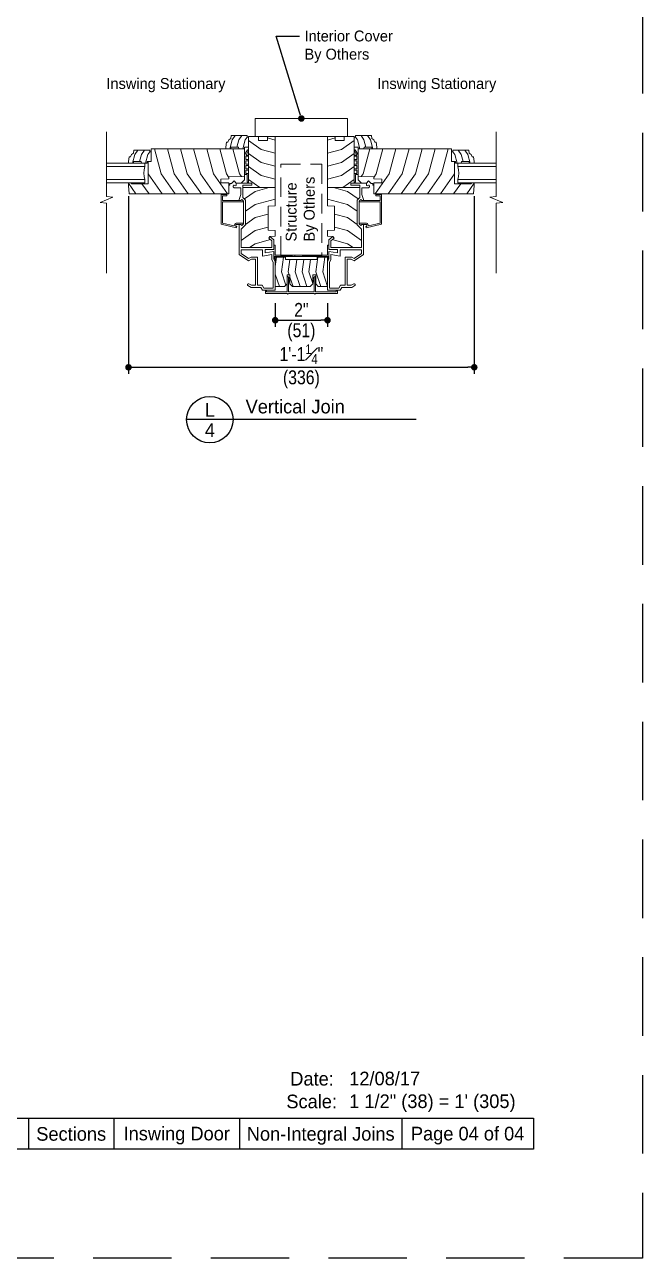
# Model space of a CAD drawing. Extents: x 0 to 204, y 0 to 88.
# Drawn here: x 180.38 to 204, y 0 to 47.13 of the extents above; entities that cross this region are included whole.
import ezdxf
from ezdxf.enums import TextEntityAlignment as Align

# ---------------------------------------------------------------- set-up
doc = ezdxf.new("R2010")
doc.units = 0
doc.header["$LTSCALE"] = 6
doc.header["$MEASUREMENT"] = 0
doc.linetypes.add('DASHED', pattern=[0.75, 0.5, -0.25])
doc.linetypes.add('HIDDEN2', pattern=[0.1875, 0.125, -0.0625])
doc.layers.get('0').update_dxf_attribs({"linetype": 'CONTINUOUS'})
doc.layers.get('Defpoints').update_dxf_attribs({"linetype": 'CONTINUOUS'})
doc.layers.add('A-ANNO-DIMS', color=3, linetype='CONTINUOUS')
doc.layers.add('A-ANNO-TEXT', color=4, linetype='CONTINUOUS')
doc.layers.add('A-DETL-MCUT', color=6, linetype='CONTINUOUS', lineweight=20)
doc.layers.add('A-DETL-PATT', color=8, linetype='CONTINUOUS', lineweight=5)
doc.layers.add('PLOT VIEW', color=1, linetype='DASHED', plot=False)
doc.styles.add('ADF Text', font='FRABK.TTF', dxfattribs={"width": 0.85})
doc.dimstyles.new('1 1_2 inches equals 1 foot', dxfattribs={"dimtxt": 0.53125, "dimasz": 0.25, "dimexe": 0.25, "dimexo": 0.5, "dimgap": 0.125, "dimtad": 1, "dimdec": 6, "dimzin": 3, "dimdsep": 46, "dimlunit": 4, "dimtxsty": 'ADF Text', "dimblk": 'DOT', "dimcen": 0, "dimclrd": 256, "dimclre": 256, "dimclrt": 256, "dimadec": 0, "dimazin": 0, "dimtfac": 0.7, "dimtdec": 6, "dimtix": 1, "dimtmove": 0, "dimatfit": 0, "dimldrblk": 'DOT', "dimfxl": 0, "dimfrac": 1, "dimtolj": 1, "dimtzin": 4, "dimlwd": -1, "dimlwe": -1, "dimarcsym": 0})

# ---------------------------------------------------------------- blocks, each defined once
blk = doc.blocks.new('AW Mull Detail Tag')
at = {"layer": 'A-ANNO-TEXT'}
blk.add_line((8.771, 0), (0, 0), dxfattribs=at)
blk.add_circle((0.886, 0), 0.886, dxfattribs=at)
blk = doc.blocks.new('Vertical Join Tag')
at = {"layer": 'A-ANNO-TEXT'}
blk.add_blockref('AW Mull Detail Tag', (0, 0), dxfattribs=at)
at = {"layer": 'A-ANNO-TEXT', "insert": (2.254, 0.232), "char_height": 0.52083, "width": 7.63397, "attachment_point": 7, "line_spacing_factor": 1.04, "style": 'ADF Text'}
blk.add_mtext('{\\W1;Vertical Join}', dxfattribs=at)
blk = doc.blocks.new('2inch Mull Cover')
at = {"layer": 'A-DETL-MCUT'}
for points in [[(0.493, -1.89, 1), (0.493, -1.838), (-0.059, -1.838), (-0.059, -0.866), (0.493, -0.866, 1), (0.493, -0.814), (-0.059, -0.814), (-0.059, -0.024), (-0.024, -0.024, 1.000026), (-0.024, 0.023), (-0.126, 0.023), (-0.126, -0.817, 1), (-0.126, -0.863), (-0.126, -1.841, 1), (-0.126, -1.887), (-0.126, -2.727), (-0.024, -2.727, 1), (-0.024, -2.68), (-0.059, -2.68), (-0.059, -1.89), (0.493, -1.89)], [(0.343, -0.866), (0.319, -0.886, 1), (0.339, -0.908), (0.39, -0.866)], [(0.452, -0.866), (0.428, -0.886, 1), (0.448, -0.908), (0.5, -0.865)], [(0.343, -1.838), (0.319, -1.817, -1), (0.339, -1.795), (0.39, -1.838)], [(0.452, -1.838), (0.428, -1.817, -1), (0.448, -1.795), (0.5, -1.838)]]:
    blk.add_lwpolyline(points, format="xyb", dxfattribs=at)
blk.add_lwpolyline([(0.24, -0.915), (0.593, -0.915), (0.593, -0.804), (0.24, -0.804), (0.14, -0.704), (0.14, -0.352), (1.265, -0.352), (1.265, -0.742), (1.171, -0.742), (1.171, -1.961), (1.265, -1.961), (1.265, -2.352), (0.14, -2.352), (0.14, -1.999), (0.24, -1.899), (0.593, -1.899), (0.593, -1.788), (0.24, -1.788), (0.14, -1.688), (0.14, -1.015)], close=True, dxfattribs=at)
for points in [[(0.343, -0.814), (0.332, -0.804)], [(0.379, -0.804), (0.39, -0.814)], [(0.452, -0.814), (0.441, -0.804)], [(0.488, -0.804), (0.5, -0.814)], [(0.343, -1.89), (0.332, -1.899)], [(0.379, -1.899), (0.39, -1.89)], [(0.452, -1.89), (0.441, -1.899)], [(0.488, -1.899), (0.5, -1.889)]]:
    blk.add_lwpolyline(points, dxfattribs=at)
at = {"layer": 'A-DETL-PATT'}
for points in [[(0.614, -0.352), (0.14, -0.51)], [(1.265, -0.402), (0.91, -0.352)], [(0.505, -0.915), (0.14, -1.037)], [(1.265, -0.665), (0.702, -0.586), (0.192, -0.756)], [(1.171, -0.915), (0.702, -0.849), (0.593, -0.886)], [(1.171, -1.179), (0.702, -1.113), (0.14, -1.3)], [(1.171, -1.442), (0.702, -1.376), (0.14, -1.564)], [(1.171, -1.706), (0.702, -1.64), (0.258, -1.788)], [(1.265, -1.983), (0.702, -1.903), (0.14, -2.091)], [(1.265, -2.246), (0.702, -2.166), (0.147, -2.352)]]:
    blk.add_lwpolyline(points, dxfattribs=at)
blk = doc.blocks.new('Breakline 1')
at = {"layer": 'A-DETL-MCUT'}
blk.add_lwpolyline([(2.593, 0), (0.124, 0), (0.102, 0.244), (-0.102, -0.244), (-0.124, 0), (-2.802, 0)], dxfattribs=at)
blk = doc.blocks.new('3_4 Glass-flat-4')
at = {"layer": 'A-DETL-MCUT'}
for p, q in [((0, -0.125), (1.469, -0.125)), ((1.469, -0.625), (0, -0.625))]:
    blk.add_line(p, q, dxfattribs=at)
blk.add_lwpolyline([(1.469, 0), (0, 0), (0, -0.125), (0.027, -0.247), (0.036, -0.375), (0.027, -0.503), (0, -0.625), (0, -0.75), (1.469, -0.75)], dxfattribs=at)
at = {"layer": 'A-DETL-MCUT', "const_width": 0.0000001}
for points in [[(0.186, -0.625), (0.186, -0.586), (0.067, -0.538), (0.067, -0.212), (0.186, -0.164), (0.186, -0.125)], [(0.375, -0.125), (0.375, -0.625)]]:
    blk.add_lwpolyline(points, dxfattribs=at)
blk = doc.blocks.new('400 Series Door Glass Stop-flat-5')
at = {"layer": 'A-DETL-MCUT'}
blk.add_lwpolyline([(0.758, -0.102), (0.797, -0.19), (0.844, -0.19), (0.875, -0.376), (0.875, -0.438), (0.684, -0.438), (0.679, -0.376), (0.383, -0.376), (0.378, -0.438), (0.161, -0.438), (0.156, -0.376), (0, -0.376), (0, 0), (0.057, 0), (0.057, 0.062), (0.667, 0.062), (0.677, -0.048), (0.758, -0.102)], dxfattribs=at)
at = {"layer": 'A-DETL-PATT'}
for points in [[(0.218, -0.438), (0.128, -0.097), (0.057, 0.002)], [(0.451, -0.376), (0.378, -0.097), (0.264, 0.062)], [(0.718, -0.438), (0.628, -0.097), (0.514, 0.062)]]:
    blk.add_lwpolyline(points, dxfattribs=at)
blk = doc.blocks.new('400 Series Inswing Stile Rail')
at = {"layer": 'A-DETL-MCUT'}
blk.add_lwpolyline([(3.688, -1.337), (3.688, -0.494), (3.563, -0.494), (3.563, 0), (0, 0), (0, -1.063), (0.594, -1.073), (0.594, -1.157), (0.907, -1.162), (0.907, -1.301), (0.594, -1.306), (0.594, -1.719), (4.407, -1.719), (4.438, -1.4), (4.438, -1.306), (4.344, -1.306), (4.313, -1.337)], close=True, dxfattribs=at)
blk.add_lwpolyline([(0, -1.063), (0, -1.188), (0.123, -1.313), (0.313, -1.313), (0.398, -1.227), (0.5, -1.331), (0.563, -1.331), (0.563, -1.393), (0.594, -1.393)], dxfattribs=at)
at = {"layer": 'A-DETL-PATT'}
for points in [[(0.444, 0), (0.188, -0.965), (0.117, -1.065)], [(0.944, 0), (0.688, -0.965), (0.594, -1.097)], [(1.444, 0), (1.188, -0.965), (0.649, -1.719)], [(1.944, 0), (1.688, -0.965), (1.149, -1.719)], [(2.444, 0), (2.188, -0.965), (1.649, -1.719)], [(2.944, 0), (2.688, -0.965), (2.149, -1.719)], [(3.444, 0), (3.188, -0.965), (2.649, -1.719)], [(3.688, -0.965), (3.149, -1.719)], [(3.922, -1.337), (3.649, -1.719)], [(4.438, -1.315), (4.149, -1.719)]]:
    blk.add_lwpolyline(points, dxfattribs=at)
at = {"layer": 'A-DETL-MCUT'}
for name, p in [('400 Series Door Glass Stop-flat-5', (3.563, -0.118)), ('3_4 Glass-flat-4', (3.813, -0.556))]:
    blk.add_blockref(name, p, dxfattribs=at)
blk = doc.blocks.new('400 Series Stile Rail-flat-2')
at = {"layer": 'A-DETL-MCUT'}
for points in [[(-0.156, -1.313), (-0.156, 0.469), (-0.532, 0.469), (-0.532, 0.313), (-0.874, 0.313), (-0.874, 0.469), (-1.172, 0.469), (-1.172, -2.186), (-0.906, -2.2), (-0.906, -3.107), (-1.172, -3.121), (-1.172, -3.341), (-0.974, -3.356)], [(0.203, -2.89), (0.203, -4.044), (-0.148, -4.289), (-0.27, -4.219), (-0.422, -4.219), (-0.422, -5.219), (-0.27, -5.219), (-0.171, -5.162), (-0.14, -5.157), (-0.115, -5.176), (-0.112, -5.207), (-0.131, -5.231), (-0.248, -5.299), (-0.629, -5.299), (-0.691, -5.406), (-1.172, -5.406), (-1.172, -4.309), (-1.122, -4.223), (-1.122, -3.929), (-0.785, -3.982), (-0.785, -3.855), (-1.122, -3.855), (-1.122, -3.475), (-0.974, -3.356), (-0.924, -3.419), (-1.042, -3.513), (-1.042, -3.779), (0.123, -3.779), (0.123, -3.071), (-0.041, -2.908), (-0.041, -1.967), (0.063, -1.864), (0.063, -1.393), (-0.281, -1.393), (-0.281, -1.313), (0.313, -1.313), (0.313, -1.403), (0.347, -1.423), (0.392, -1.397), (0.423, -1.397), (0.438, -1.424), (0.438, -1.452), (0.393, -1.489), (0.344, -1.5), (0.143, -1.5), (0.143, -1.744), (0.203, -1.938), (0.203, -1.984)], [(0.063, -1.487), (-1.172, -1.487)], [(0.039, -2.843), (0.315, -2.843), (0.358, -2.861), (0.394, -2.951), (0.844, -2.85), (0.844, -2.031), (0.039, -2.031), (0.039, -2), (0.101, -1.939), (0.146, -1.984), (0.844, -1.984), (0.844, -1.797), (0.672, -1.797), (0.672, -1.75), (0.891, -1.75), (0.891, -2.887), (0.307, -3.019), (0.298, -2.976), (0.328, -2.969), (0.328, -2.89), (0.146, -2.89), (0.101, -2.936), (0.039, -2.875), (0.039, -2.031)]]:
    blk.add_lwpolyline(points, dxfattribs=at)
blk.add_lwpolyline([(-0.675, -5.219), (-0.502, -5.219), (-0.502, -4.139), (-0.248, -4.139), (-0.152, -4.195), (0.123, -4.002), (0.123, -3.859), (-0.685, -3.859), (-0.685, -4.099), (-1.042, -4.043), (-1.042, -4.244), (-1.092, -4.331), (-1.092, -5.326), (-0.737, -5.326)], close=True, dxfattribs=at)
at = {"layer": 'A-DETL-PATT'}
for points in [[(-1.172, 0.332), (-0.874, 0.411)], [(-1.172, -0.168), (-0.643, -0.028), (-0.156, 0.32)], [(-1.172, -0.668), (-0.643, -0.528), (-0.156, -0.18)], [(-1.172, -1.168), (-0.643, -1.028), (-0.156, -0.68)], [(-0.585, -1.487), (-0.156, -1.18)], [(-0.94, -1.487), (-0.404, -1.629), (0.005, -1.921)], [(-1.172, -1.925), (-0.404, -2.129), (-0.041, -2.389)], [(-0.906, -2.496), (-0.404, -2.629), (-0.041, -2.889)], [(-0.906, -2.996), (-0.404, -3.129), (0.123, -3.506)], [(-0.992, -3.473), (-0.404, -3.629), (-0.194, -3.779)]]:
    blk.add_lwpolyline(points, dxfattribs=at)
at = {"layer": 'A-DETL-MCUT'}
blk.add_blockref('400 Series Inswing Stile Rail', (0, 0), dxfattribs=at)
blk = doc.blocks.new('400 Series Door Glass Stop-flat-6')
at = {"layer": 'A-DETL-MCUT'}
blk.add_lwpolyline([(0.758, -0.102), (0.797, -0.19), (0.844, -0.19), (0.875, -0.376), (0.875, -0.438), (0.684, -0.438), (0.679, -0.376), (0.383, -0.376), (0.378, -0.438), (0.161, -0.438), (0.156, -0.376), (0, -0.376), (0, 0), (0.057, 0), (0.057, 0.062), (0.667, 0.062), (0.677, -0.048), (0.758, -0.102)], dxfattribs=at)
at = {"layer": 'A-DETL-PATT'}
for points in [[(0.218, -0.438), (0.128, -0.097), (0.057, 0.002)], [(0.451, -0.376), (0.378, -0.097), (0.264, 0.062)], [(0.718, -0.438), (0.628, -0.097), (0.514, 0.062)]]:
    blk.add_lwpolyline(points, dxfattribs=at)
blk = doc.blocks.new('400 Series Inswing Door Stat. Frame-flat-1')
at = {"layer": 'A-DETL-MCUT'}
blk.add_lwpolyline([(1.172, -0.709), (1.059, -0.513), (1.016, -0.538), (1.115, -0.71), (1.016, -0.71), (1.016, -0.76), (1.123, -0.76), (1.123, -0.885), (1.016, -0.885), (1.016, -0.935), (1.123, -0.935), (1.123, -1.06), (1.016, -1.06), (1.016, -1.11), (1.123, -1.11), (1.123, -1.235), (1.016, -1.235), (1.016, -1.285), (1.123, -1.285), (1.123, -1.41), (1.016, -1.41), (1.016, -1.745), (1.066, -1.745), (1.066, -1.46), (1.172, -1.46)], dxfattribs=at)
for name, p in [('400 Series Stile Rail-flat-2', (1.172, -0.469)), ('400 Series Door Glass Stop-flat-6', (1.016, -0.031))]:
    blk.add_blockref(name, p, dxfattribs=at)
blk = doc.blocks.new('400 Series Inswing Stat. Jamb')
at = {"layer": 'A-DETL-MCUT'}
blk.add_lwpolyline([(0.425, -0.138), (0.405, -0.113), (0.405, -0.05), (-0.875, -0.05), (-0.875, 0), (0.377, 0), (0.377, 0.38), (0.425, 0.38)], dxfattribs=at)
blk.add_blockref('400 Series Inswing Door Stat. Frame-flat-1', (0.375, 4.532), dxfattribs=at)
blk = doc.blocks.new('_DOT')
at = {"color": 0, "linetype": 'ByBlock'}
blk.add_line((-0.5, 0), (-1, 0), dxfattribs=at)
at = {"color": 0, "linetype": 'ByBlock', "const_width": 0.5}
blk.add_lwpolyline([(-0.25, 0, 1), (0.25, 0, 1)], format="xyb", close=True, dxfattribs=at)
blk = doc.blocks.new('*D136')
at = {"layer": 'A-ANNO-DIMS', "linetype": 'ByBlock', "transparency": 16777216}
for p, q in [((189.964, 36.486), (189.964, 35.59)), ((191.964, 36.486), (191.964, 35.59)), ((190.214, 35.84), (191.714, 35.84))]:
    blk.add_line(p, q, dxfattribs=at)
at = {"layer": 'Defpoints', "color": 0, "transparency": 16777216}
for p in [(189.964, 36.986), (191.964, 36.986), (191.964, 35.84)]:
    blk.add_point(p, dxfattribs=at)
at = {"layer": 'A-ANNO-DIMS', "transparency": 16777216, "xscale": 0.25, "yscale": 0.25, "zscale": 0.25, "rotation": 180}
blk.add_blockref('_DOT', (189.964, 35.84), dxfattribs=at)
at = {"layer": 'A-ANNO-DIMS', "transparency": 16777216, "xscale": 0.25, "yscale": 0.25, "zscale": 0.25}
blk.add_blockref('_DOT', (191.964, 35.84), dxfattribs=at)
at = {"layer": 'A-ANNO-DIMS', "transparency": 16777216, "attachment_point": 5, "style": 'ADF Text'}
for s, insert, char_height in [('\\A1;2"', (190.964, 36.236), 0.5312), ('\\A1;\\f [;\\fFranklin Gothic Book;(51)\\f]', (190.964, 35.378), 0.53125)]:
    blk.add_mtext(s, dxfattribs=dict(at, insert=insert, char_height=char_height))
blk = doc.blocks.new('*D137')
at = {"layer": 'A-ANNO-DIMS', "linetype": 'ByBlock', "transparency": 16777216}
for p, q in [((184.354, 40.586), (184.354, 33.792)), ((197.574, 40.586), (197.574, 33.792)), ((184.604, 34.042), (197.324, 34.042))]:
    blk.add_line(p, q, dxfattribs=at)
at = {"layer": 'Defpoints', "color": 0, "transparency": 16777216}
for p in [(184.354, 41.086), (197.574, 41.086), (197.574, 34.042)]:
    blk.add_point(p, dxfattribs=at)
at = {"layer": 'A-ANNO-DIMS', "transparency": 16777216, "xscale": 0.25, "yscale": 0.25, "zscale": 0.25, "rotation": 180}
blk.add_blockref('_DOT', (184.354, 34.042), dxfattribs=at)
at = {"layer": 'A-ANNO-DIMS', "transparency": 16777216, "xscale": 0.25, "yscale": 0.25, "zscale": 0.25}
blk.add_blockref('_DOT', (197.574, 34.042), dxfattribs=at)
at = {"layer": 'A-ANNO-DIMS', "transparency": 16777216, "char_height": 0.53125, "attachment_point": 5, "style": 'ADF Text'}
for s, insert in [('\\A1;1\'-1{\\H0.700000x;\\S1#4;}"', (190.964, 34.546)), ('\\A1;\\f [;\\fFranklin Gothic Book;(336)\\f]', (190.964, 33.579))]:
    blk.add_mtext(s, dxfattribs=dict(at, insert=insert))
blk = doc.blocks.new('400 Series Join Details')
at = {"layer": 'PLOT VIEW'}
blk.add_lwpolyline([(0, 88), (68, 88), (68, 0), (0, 0)], close=True, dxfattribs=at)
at = {"layer": 'A-ANNO-TEXT', "char_height": 0.52083, "attachment_point": 7, "style": 'ADF Text'}
for s, insert, width in [('\\pi0.084198;{\\W1;Date:\\P\\pi-0.065756;Scale:}', (54.456, 5.725), 1.80988), ('{\\W1;12/08/17\\P1 1/2" (38) = 1\' (305)}', (56.793, 5.585), 7.33772)]:
    blk.add_mtext(s, dxfattribs=dict(at, insert=insert, width=width))
blk = doc.blocks.new('400 Series Interior Casing 27')
at = {"layer": 'A-DETL-MCUT', "color": 145}
blk.add_lwpolyline([(0, 0.688), (-3.531, 0.688), (-3.531, 0), (0, 0)], close=True, dxfattribs=at)
blk = doc.blocks.new('400s LVL Interior Cover By Others 2')
at = {"layer": 'A-ANNO-TEXT', "color": 145}
for p, q in [((-0.073, 0.239), (-0.961, 3.148)), ((-0.961, 3.148), (-0.073, 3.148))]:
    blk.add_line(p, q, dxfattribs=at)
at = {"layer": 'A-ANNO-TEXT', "color": 145, "xscale": 0.2499999999999996, "yscale": 0.2499999999999996, "zscale": 0.2499999999999996, "rotation": 286.9854453987317}
blk.add_blockref('_DOT', (0, 0), dxfattribs=at)
at = {"layer": 'A-ANNO-TEXT', "color": 145, "insert": (0.121, 3.359), "char_height": 0.41667, "width": 5.27451, "attachment_point": 1, "style": 'ADF Text'}
blk.add_mtext('\\pi-1.25,l1.25,t1.25;{\\W1;Interior Cover\\PBy Others}', dxfattribs=at)

msp = doc.modelspace()

# ---------------------------------------------------------------- linework, layer by layer
at = {"layer": 'A-ANNO-TEXT'}
for p, q in [((180.5316, 5.3609779), (180.5316, 4.1666651)), ((183.7970943, 5.3609779), (183.7970943, 4.1666651)), ((188.600511, 5.3609779), (188.600511, 4.1666651)), ((194.8075492, 5.3701669), (194.8075492, 4.1758541))]:
    msp.add_line(p, q, dxfattribs=at)
msp.add_lwpolyline([(173.331525, 5.3609779), (199.8333353, 5.3609779), (199.8333353, 4.1666651), (173.331525, 4.1666651)], close=True, dxfattribs=at)
at = {"layer": 'A-DETL-MCUT', "color": 145, "linetype": 'HIDDEN2', "elevation": 0.0000003}
msp.add_lwpolyline([(190.1825065, 38.2988548), (190.1825065, 41.7988548), (191.7450065, 41.7988548), (191.7450065, 38.2988548)], close=True, dxfattribs=at)

# ---------------------------------------------------------------- block references
msp.add_blockref('Vertical Join Tag', (186.5782052, 32.0415345, -0.0000003))
at = {"layer": 'A-ANNO-TEXT'}
for name, p in [('400 Series Join Details', (136.000002, -0.0000015)), ('400s LVL Interior Cover By Others 2', (190.9631314, 43.5488548, 0.0000003))]:
    msp.add_blockref(name, p, dxfattribs=at)
at = {"layer": 'A-DETL-MCUT'}
for name, p in [('400 Series Interior Casing 27', (192.7285065, 42.8613548, 0.0000003)), ('400 Series Inswing Stat. Jamb', (191.5889698, 38.32971, 0.0000003))]:
    msp.add_blockref(name, p, dxfattribs=at)
at = {"layer": 'A-DETL-MCUT', "xscale": -1, "rotation": 270}
msp.add_blockref('Breakline 1', (183.5098204, 40.4399161, 0.0000003), dxfattribs=at)
at = {"layer": 'A-DETL-MCUT', "xscale": -1}
msp.add_blockref('400 Series Inswing Stat. Jamb', (190.3372931, 38.32971, 0.0000003), dxfattribs=at)
at = {"layer": 'A-DETL-MCUT', "rotation": 90}
for name, p in [('Breakline 1', (198.4176925, 40.4399161, 0.0000003)), ('2inch Mull Cover', (189.6122563, 36.9863548, 0.0000003))]:
    msp.add_blockref(name, p, dxfattribs=at)

# ---------------------------------------------------------------- texts
at = {"layer": 'A-ANNO-TEXT', "style": 'ADF Text'}
msp.add_text('L', height=0.5208333, dxfattribs=at).set_placement((187.4673976, 31.9954033, -0.0000003), align=Align.BOTTOM_CENTER)
msp.add_text('4', height=0.5208333, dxfattribs=at).set_placement((187.4673976, 31.8957645, -0.0000003), align=Align.TOP_CENTER)
for s, insert, char_height, width, attachment_point in [('\\pi-1.25,l1.25,t1.25;{\\W1;Inswing Stationary}', (183.5098204, 44.5488548, 0.0000003), 0.416666667, 5.27451257, 7), ('\\pi-1.25,l1.25,t1.25;{\\W1;Inswing Stationary}', (198.4176925, 44.5488548, 0.0000003), 0.416666667, 5.27451257, 9), ('{\\W1;Sections}', (182.1643472, 4.48552), 0.520833333, 3.265494301, 8), ('{\\W1;Inswing Door}', (186.1988027, 4.3495775), 0.520833333, 5.322656682, 8), ('{\\W1;Non-Integral Joins}', (191.7040301, 4.3384581), 0.520833333, 6.207038218, 8), ('{\\W1;Page 04 of 04}', (197.3204423, 4.347647), 0.520833333, 5.025786046, 8)]:
    msp.add_mtext(s, dxfattribs=dict(at, insert=insert, char_height=char_height, width=width, attachment_point=attachment_point))
at = {"layer": 'A-ANNO-TEXT', "color": 145, "insert": (190.363215, 38.8468379, 0.0000003), "char_height": 0.416666667, "width": 2.639998845, "attachment_point": 1, "rotation": 90, "style": 'ADF Text'}
msp.add_mtext('\\pi-1.25,l1.25,t1.25;{\\W1;Structure\\PBy Others}', dxfattribs=at)

# ---------------------------------------------------------------- dimensions: what is measured, and where the dimension line sits
at = {"layer": 'A-ANNO-DIMS'}
for base, p1, p2, picture, middle in [((197.5737564, 34.0415345, 0.0000003), (184.3537564, 41.0863548, 0.0000003), (197.5737564, 41.0863548, 0.0000003), '*D137', (190.9637564, 34.0415345, 0.0000003)), ((191.9637564, 35.8400345, 0.0000003), (189.9637564, 36.9863548, 0.0000003), (191.9637564, 36.9863548, 0.0000003), '*D136', (190.9637564, 35.8400345, 0.0000003))]:
    dim = msp.add_linear_dim(base=base, p1=p1, p2=p2, dimstyle='1 1_2 inches equals 1 foot', override={"dimdec": 4, "dimpost": '\\X\\f'}, dxfattribs=at)
    dim.commit()
    dim.dimension.update_dxf_attribs({"geometry": picture, "text_midpoint": middle})

doc.saveas('drawing.dxf')
